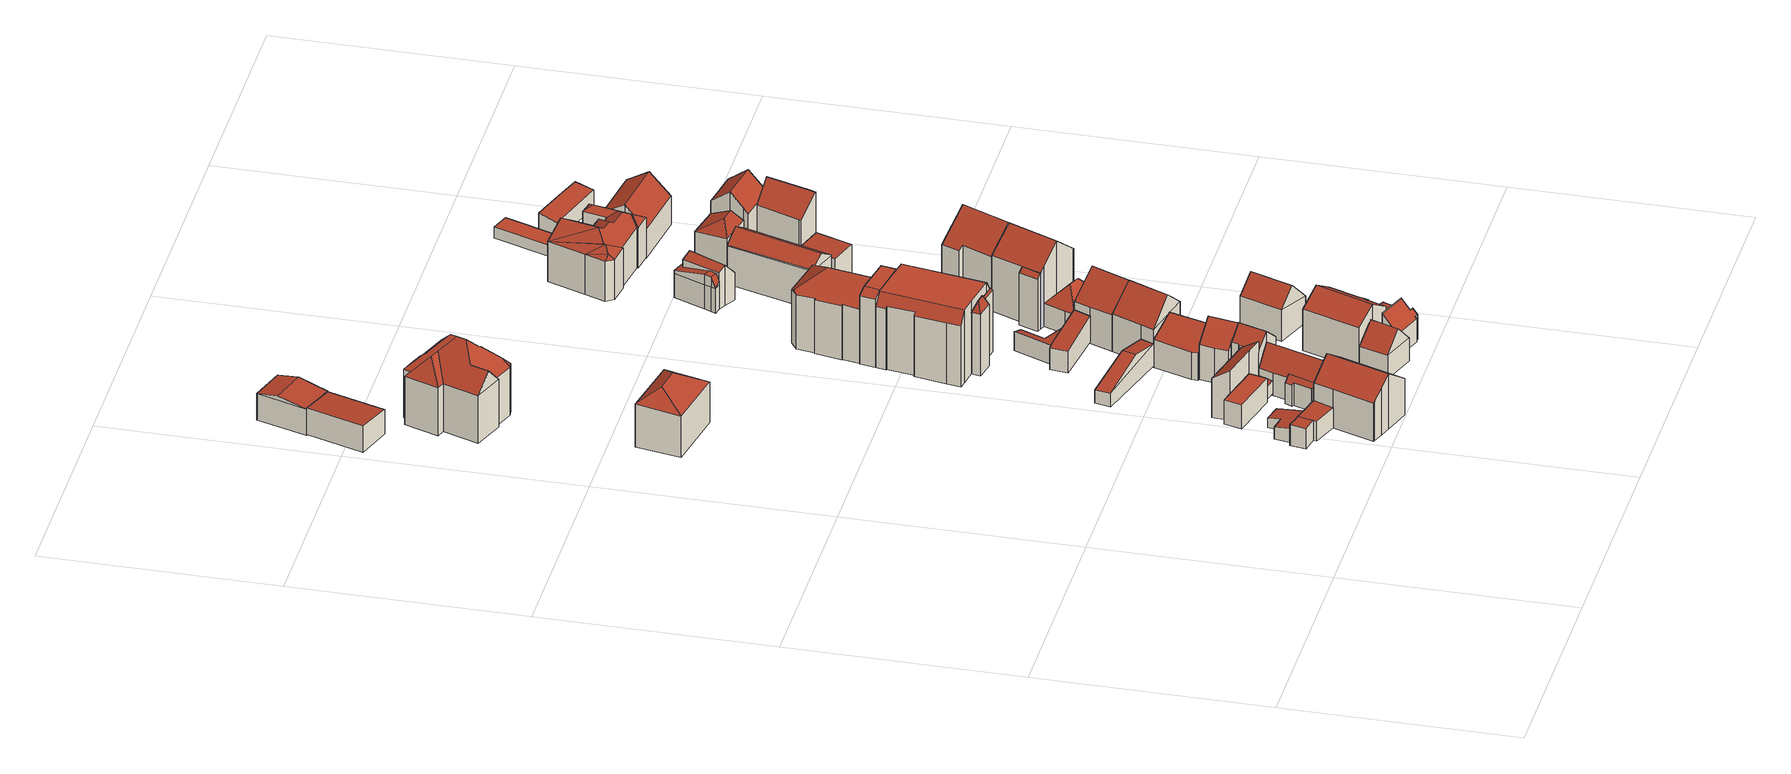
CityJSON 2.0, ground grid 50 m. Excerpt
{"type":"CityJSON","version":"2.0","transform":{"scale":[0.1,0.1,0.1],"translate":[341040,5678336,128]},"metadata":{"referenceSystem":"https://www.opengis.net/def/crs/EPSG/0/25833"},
"CityObjects":{
"building1":{"type":"Building","attributes":{"Dachtyp_tdc":"tdcPolyFlatRoof","Gemeindeschluessel":14729160,"Dachneigung":9.84,"QualitaetDacherkennung":69,"Geometrietyp2DReferenz":"3000","function":"31001_9998","roofType":"2100","measuredHeight":3.35},"geometry":[{"type":"MultiSurface","lod":"2","boundaries":[[[0,1,2,3]],[[1,4,5,2]],[[4,6,7,5]],[[6,8,9,7]],[[8,10,11,9]],[[10,12,13,11]],[[12,14,15,13]],[[14,0,3,15]],[[14,12,10,8,6,4,1,0]],[[3,2,5,7,9,11,13,15]]],"semantics":{"surfaces":[{"type":"WallSurface"},{"type":"RoofSurface"},{"type":"GroundSurface"}],"values":[0,0,0,0,0,0,0,0,1,2]}}]},
"building2":{"type":"Building","attributes":{"Gemeindeschluessel":14729160,"Geometrietyp2DReferenz":"3000","function":"31001_9998","roofType":"9999"},"children":["building2-1","building2-2","building2-3"]},
"building2-1":{"type":"BuildingPart","attributes":{"Dachtyp_tdc":"tdcPolyFlatRoof","Dachneigung":3.28,"QualitaetDacherkennung":65,"Geometrietyp2DReferenz":"3000","roofType":"2100","measuredHeight":4.78},"parents":["building2"],"geometry":[{"type":"MultiSurface","lod":"2","boundaries":[[[16,17,18,19]],[[17,20,21,18]],[[22,23,24,25]],[[22,16,19,23]],[[22,25,20,17,16]],[[19,18,21,24,23]],[[25,24,21,20]]],"semantics":{"surfaces":[{"type":"WallSurface"},{"type":"RoofSurface"},{"type":"GroundSurface"},{"type":"ClosureSurface"}],"values":[0,0,0,0,1,2,3]}}]},
"building2-2":{"type":"BuildingPart","attributes":{"Dachtyp_tdc":"tdcPolyFlatRoof","Dachneigung":3.16,"QualitaetDacherkennung":67,"Geometrietyp2DReferenz":"3000","roofType":"2100","measuredHeight":4.77},"parents":["building2"],"geometry":[{"type":"MultiSurface","lod":"2","boundaries":[[[20,26,27,21]],[[26,28,29,27]],[[28,30,31,29]],[[30,32,33,31]],[[34,35,36,37]],[[35,25,24,36]],[[35,34,32,30,28,26,20,25]],[[24,21,27,29,31,33,37,36]],[[21,24,25,20]],[[34,37,33,32]]],"semantics":{"surfaces":[{"type":"WallSurface"},{"type":"RoofSurface"},{"type":"GroundSurface"},{"type":"ClosureSurface"}],"values":[0,0,0,0,0,0,1,2,3,3]}}]},
"building2-3":{"type":"BuildingPart","attributes":{"Dachtyp_tdc":"tdcGableRoof","Dachneigung":34.68,"QualitaetDacherkennung":69,"Geometrietyp2DReferenz":"3000","roofType":"3100","measuredHeight":12.61},"parents":["building2"],"geometry":[{"type":"MultiSurface","lod":"2","boundaries":[[[38,39,34,37,40]],[[41,42,43,33,32]],[[42,44,45,43]],[[44,46,47,45]],[[46,48,49,47]],[[48,50,51,49]],[[50,52,53,51]],[[52,54,55,53]],[[54,38,40,55]],[[50,48,46,44]],[[44,42,41,39,38,54,52,50]],[[40,37,33,43,45,47,49,51,53,55]],[[32,34,39,41]],[[32,33,37,34]]],"semantics":{"surfaces":[{"type":"WallSurface"},{"type":"RoofSurface"},{"type":"GroundSurface"},{"type":"ClosureSurface"}],"values":[0,0,0,0,0,0,0,0,0,1,1,2,0,3]}}]},
"building3":{"type":"Building","attributes":{"Dachtyp_tdc":"tdcHipRoof","Gemeindeschluessel":14729160,"Dachneigung":29.87,"QualitaetDacherkennung":53,"Geometrietyp2DReferenz":"3000","function":"31001_9998","roofType":"3200","measuredHeight":12.77},"geometry":[{"type":"MultiSurface","lod":"2","boundaries":[[[56,57,58,59]],[[57,60,61,58]],[[60,62,63,61]],[[62,56,59,63]],[[60,57,64]],[[56,62,65]],[[57,56,65,64]],[[62,60,64,65]],[[59,58,61,63]]],"semantics":{"surfaces":[{"type":"WallSurface"},{"type":"RoofSurface"},{"type":"GroundSurface"}],"values":[0,0,0,0,1,1,1,1,2]}}]},
"building4":{"type":"Building","attributes":{"Dachtyp_tdc":"tdcPolyFlatRoof","Gemeindeschluessel":14729160,"Dachneigung":0,"QualitaetDacherkennung":52,"Geometrietyp2DReferenz":"3000","function":"31001_9998","roofType":"1000","measuredHeight":5.51},"geometry":[{"type":"MultiSurface","lod":"2","boundaries":[[[66,67,68,69]],[[67,70,71,68]],[[70,72,73,71]],[[72,74,75,73]],[[74,76,77,75]],[[76,66,69,77]],[[76,74,72,70,67,66]],[[69,68,71,73,75,77]]],"semantics":{"surfaces":[{"type":"WallSurface"},{"type":"RoofSurface"},{"type":"GroundSurface"}],"values":[0,0,0,0,0,0,1,2]}}]},
"building5":{"type":"Building","attributes":{"Dachtyp_tdc":"tdcPolyFlatRoof","Gemeindeschluessel":14729160,"Dachneigung":3.43,"QualitaetDacherkennung":80,"Geometrietyp2DReferenz":"3000","function":"31001_2000","roofType":"2100","measuredHeight":6.07},"geometry":[{"type":"MultiSurface","lod":"2","boundaries":[[[78,79,80,81]],[[79,82,83,80]],[[82,84,85,83]],[[84,78,81,85]],[[84,82,79,78]],[[81,80,83,85]]],"semantics":{"surfaces":[{"type":"WallSurface"},{"type":"RoofSurface"},{"type":"GroundSurface"}],"values":[0,0,0,0,1,2]}}]},
"building6":{"type":"Building","attributes":{"Dachtyp_tdc":"tdcPolyFlatRoof","Gemeindeschluessel":14729160,"Dachneigung":3.98,"QualitaetDacherkennung":46,"Geometrietyp2DReferenz":"3000","function":"31001_9998","roofType":"2100","measuredHeight":3.13},"geometry":[{"type":"MultiSurface","lod":"2","boundaries":[[[86,87,88,89]],[[87,90,91,88]],[[90,92,93,91]],[[92,86,89,93]],[[92,90,87,86]],[[89,88,91,93]]],"semantics":{"surfaces":[{"type":"WallSurface"},{"type":"RoofSurface"},{"type":"GroundSurface"}],"values":[0,0,0,0,1,2]}}]},
"building7":{"type":"Building","attributes":{"Gemeindeschluessel":14729160,"Geometrietyp2DReferenz":"3000","function":"31001_9998","roofType":"9999"},"children":["building7-1","building7-2"]},
"building7-1":{"type":"BuildingPart","attributes":{"Dachtyp_tdc":"tdcGableRoof","Dachneigung":49.35,"QualitaetDacherkennung":65,"Geometrietyp2DReferenz":"3000","roofType":"3100","measuredHeight":9.43},"parents":["building7"],"geometry":[{"type":"MultiSurface","lod":"2","boundaries":[[[94,95,96,97]],[[95,98,99,96]],[[98,100,101,99]],[[100,102,103,101]],[[102,104,105,103]],[[104,106,107,105]],[[106,108,109,107]],[[110,94,97,111]],[[106,104,102,100,98]],[[98,95,94,110,108,106]],[[97,96,99,101,103,105,107,109,111]],[[111,109,108,110]]],"semantics":{"surfaces":[{"type":"WallSurface"},{"type":"RoofSurface"},{"type":"GroundSurface"},{"type":"ClosureSurface"}],"values":[0,0,0,0,0,0,0,0,1,1,2,3]}}]},
"building7-2":{"type":"BuildingPart","attributes":{"Dachtyp_tdc":"tdcPolyFlatRoof","Dachneigung":43.38,"QualitaetDacherkennung":57,"Geometrietyp2DReferenz":"3000","roofType":"2100","measuredHeight":6.06},"parents":["building7"],"geometry":[{"type":"MultiSurface","lod":"2","boundaries":[[[112,113,114,115]],[[113,116,117,114]],[[116,118,119,117]],[[118,120,121,119]],[[120,122,123,121]],[[122,124,110,111,123]],[[125,112,115,109,108]],[[125,124,122,120,118,116,113,112]],[[115,114,117,119,121,123,111,109]],[[108,110,124,125]],[[108,109,111,110]]],"semantics":{"surfaces":[{"type":"WallSurface"},{"type":"RoofSurface"},{"type":"GroundSurface"},{"type":"ClosureSurface"}],"values":[0,0,0,0,0,0,0,1,2,0,3]}}]},
"building8":{"type":"Building","attributes":{"Gemeindeschluessel":14729160,"Geometrietyp2DReferenz":"3000","function":"31001_9998","roofType":"9999"},"children":["building8-1","building8-2"]},
"building8-1":{"type":"BuildingPart","attributes":{"Dachtyp_tdc":"tdcGableRoof","Dachneigung":40.85,"QualitaetDacherkennung":68,"Geometrietyp2DReferenz":"3000","roofType":"3100","measuredHeight":11.82},"parents":["building8"],"geometry":[{"type":"MultiSurface","lod":"2","boundaries":[[[126,127,128,129]],[[127,130,131,128]],[[130,132,133,131]],[[132,134,135,133]],[[134,136,101,135]],[[136,137,99,101]],[[137,138,96,99]],[[139,126,129,140,141]],[[137,136,134,132]],[[132,130,127,126,139,142,138,137]],[[129,128,131,133,135,101,99,96,140]],[[141,142,139]],[[140,96,138,142,141]]],"semantics":{"surfaces":[{"type":"WallSurface"},{"type":"RoofSurface"},{"type":"GroundSurface"},{"type":"ClosureSurface"}],"values":[0,0,0,0,0,0,0,0,1,1,2,0,3]}}]},
"building8-2":{"type":"BuildingPart","attributes":{"Dachtyp_tdc":"tdcPolyFlatRoof","Dachneigung":33.11,"QualitaetDacherkennung":59,"Geometrietyp2DReferenz":"3000","roofType":"2100","measuredHeight":11.36},"parents":["building8"],"geometry":[{"type":"MultiSurface","lod":"2","boundaries":[[[143,144,145,146]],[[144,141,140,145]],[[147,148,149,96,138]],[[148,150,151,149]],[[150,143,146,151]],[[150,148,147,142,141,144,143]],[[146,145,140,96,149,151]],[[138,142,147]],[[96,140,141,142,138]]],"semantics":{"surfaces":[{"type":"WallSurface"},{"type":"RoofSurface"},{"type":"GroundSurface"},{"type":"ClosureSurface"}],"values":[0,0,0,0,0,1,2,0,3]}}]},
"building9":{"type":"Building","attributes":{"Dachtyp_tdc":"tdcFreeFormRoof","Gemeindeschluessel":14729160,"Dachneigung":46.36,"QualitaetDacherkennung":35,"Geometrietyp2DReferenz":"3000","function":"31001_9998","roofType":"5000","measuredHeight":18.11},"geometry":[{"type":"MultiSurface","lod":"2","boundaries":[[[152,153,154,155]],[[153,156,157,154]],[[156,158,159,157]],[[158,160,161,159]],[[160,162,163,161]],[[162,164,165,163]],[[164,166,167,165]],[[166,168,169,167]],[[168,170,171,169]],[[170,172,173,171]],[[172,174,175,173]],[[174,176,177,175]],[[176,178,179,177]],[[178,180,181,179]],[[180,182,183,181]],[[182,184,185,183]],[[184,186,187,185]],[[186,152,155,187]],[[188,189,186,184]],[[190,191,192,193,188,184,182]],[[190,182,180]],[[194,191,190,180,178]],[[195,194,178,176]],[[195,176,174]],[[192,191,194,195,174,172]],[[196,197,198,193,192,172,170]],[[199,196,170,168]],[[200,199,168,166]],[[164,200,166]],[[200,164,162]],[[197,196,199,200,162,160]],[[201,202,198,197,160,158]],[[201,158,156]],[[202,201,156,153]],[[189,188,193,198,202,153,152]],[[189,152,186]],[[155,154,157,159,161,163,165,167,169,171,173,175,177,179,181,183,185,187]]],"semantics":{"surfaces":[{"type":"WallSurface"},{"type":"RoofSurface"},{"type":"GroundSurface"}],"values":[0,0,0,0,0,0,0,0,0,0,0,0,0,0,0,0,0,0,1,1,1,1,1,1,1,1,1,1,1,1,1,1,1,1,1,0,2]}}]},
"building10":{"type":"Building","attributes":{"Dachtyp_tdc":"tdcGableRoof","Gemeindeschluessel":14729160,"Dachneigung":10.03,"QualitaetDacherkennung":59,"Geometrietyp2DReferenz":"3000","function":"31001_2000","roofType":"3100","measuredHeight":7.08},"geometry":[{"type":"MultiSurface","lod":"2","boundaries":[[[203,204,205,206]],[[204,207,208,205]],[[207,209,210,208]],[[209,203,206,210]],[[207,204,211]],[[203,209,212]],[[204,203,212,211]],[[209,207,211,212]],[[206,205,208,210]]],"semantics":{"surfaces":[{"type":"WallSurface"},{"type":"RoofSurface"},{"type":"GroundSurface"}],"values":[0,0,0,0,0,0,1,1,2]}}]},
"building11":{"type":"Building","attributes":{"Dachtyp_tdc":"tdcGableRoof","Gemeindeschluessel":14729160,"Dachneigung":17.21,"QualitaetDacherkennung":15,"Geometrietyp2DReferenz":"3000","function":"31001_9998","roofType":"3100","measuredHeight":6.39},"geometry":[{"type":"MultiSurface","lod":"2","boundaries":[[[213,214,215,216]],[[214,217,218,215]],[[217,219,220,218]],[[219,213,216,220]],[[217,214,221]],[[213,219,222]],[[214,213,222,221]],[[219,217,221,222]],[[216,215,218,220]]],"semantics":{"surfaces":[{"type":"WallSurface"},{"type":"RoofSurface"},{"type":"GroundSurface"}],"values":[0,0,0,0,0,0,1,1,2]}}]},
"building12":{"type":"Building","attributes":{"Dachtyp_tdc":"tdcFreeFormRoof","Gemeindeschluessel":14729160,"Dachneigung":38.53,"QualitaetDacherkennung":52,"Geometrietyp2DReferenz":"3000","function":"31001_9998","roofType":"5000","measuredHeight":11.86},"geometry":[{"type":"MultiSurface","lod":"2","boundaries":[[[223,224,225,226]],[[224,227,228,225]],[[227,229,230,228]],[[229,231,232,230]],[[231,233,234,232]],[[233,235,236,234]],[[235,237,238,236]],[[237,223,226,238]],[[237,235,239,240,227,224,223]],[[233,231,229,240,239]],[[229,227,240]],[[235,233,239]],[[226,225,228,230,232,234,236,238]]],"semantics":{"surfaces":[{"type":"WallSurface"},{"type":"RoofSurface"},{"type":"GroundSurface"}],"values":[0,0,0,0,0,0,0,0,1,1,0,0,2]}}]},
"building13":{"type":"Building","attributes":{"Gemeindeschluessel":14729160,"Geometrietyp2DReferenz":"3000","function":"31001_9998","roofType":"9999"},"children":["building13-1","building13-2"]},
"building13-1":{"type":"BuildingPart","attributes":{"Dachtyp_tdc":"tdcPolyFlatRoof","Dachneigung":44.89,"QualitaetDacherkennung":72,"Geometrietyp2DReferenz":"3000","roofType":"2100","measuredHeight":8.89},"parents":["building13"],"geometry":[{"type":"MultiSurface","lod":"2","boundaries":[[[241,242,243,244,245]],[[242,246,247,243]],[[246,248,249,247]],[[248,250,251,249]],[[250,252,253,251]],[[252,254,255,253]],[[254,256,257,255]],[[254,252,250,248,246,242,241,258,256]],[[257,244,243,247,249,251,253,255]],[[245,258,241]],[[244,257,256,258,245]]],"semantics":{"surfaces":[{"type":"WallSurface"},{"type":"RoofSurface"},{"type":"GroundSurface"},{"type":"ClosureSurface"}],"values":[0,0,0,0,0,0,0,1,2,0,3]}}]},
"building13-2":{"type":"BuildingPart","attributes":{"Dachtyp_tdc":"tdcGableRoof","Dachneigung":45.25,"QualitaetDacherkennung":59,"Geometrietyp2DReferenz":"3000","roofType":"3100","measuredHeight":9.38},"parents":["building13"],"geometry":[{"type":"MultiSurface","lod":"2","boundaries":[[[259,260,261,262]],[[260,245,244,261]],[[263,259,262,264]],[[245,260,265]],[[259,263,266]],[[260,259,266,265]],[[263,258,245,265,266]],[[262,261,244,257,264]],[[264,257,256,258,263]],[[257,244,245,258,256]]],"semantics":{"surfaces":[{"type":"WallSurface"},{"type":"RoofSurface"},{"type":"GroundSurface"},{"type":"ClosureSurface"}],"values":[0,0,0,0,0,1,1,2,0,3]}}]},
"building14":{"type":"Building","attributes":{"Dachtyp_tdc":"tdcFreeFormRoof","Gemeindeschluessel":14729160,"Dachneigung":25.92,"QualitaetDacherkennung":57,"Geometrietyp2DReferenz":"3000","function":"31001_9998","roofType":"5000","measuredHeight":9.44},"geometry":[{"type":"MultiSurface","lod":"2","boundaries":[[[267,268,230,269]],[[268,270,228,230]],[[270,271,272,228]],[[271,273,274,272]],[[273,275,276,274]],[[275,267,269,276]],[[268,267,277,278]],[[270,278,277,275,273,271]],[[270,268,278]],[[267,275,277]],[[269,230,228,272,274,276]]],"semantics":{"surfaces":[{"type":"WallSurface"},{"type":"RoofSurface"},{"type":"GroundSurface"}],"values":[0,0,0,0,0,0,1,1,0,0,2]}}]},
"building15":{"type":"Building","attributes":{"Gemeindeschluessel":14729160,"Geometrietyp2DReferenz":"3000","function":"31001_9998","roofType":"9999"},"children":["building15-1","building15-2","building15-3"]},
"building15-1":{"type":"BuildingPart","attributes":{"Dachtyp_tdc":"tdcCutGableRoof","Dachneigung":0.036,"QualitaetDacherkennung":73,"Geometrietyp2DReferenz":"3000","roofType":"9999","measuredHeight":16.68},"parents":["building15"],"geometry":[{"type":"MultiSurface","lod":"2","boundaries":[[[279,280,281,282]],[[280,283,284,281]],[[283,285,286,284]],[[287,288,289,290,291]],[[288,292,293,289]],[[292,294,295,296,293]],[[297,298,299,300,301]],[[298,302,303,299]],[[304,294,292,288]],[[305,306,285,283,280,279,307,308,302,298]],[[288,287,309,310,311,305,298,297,304]],[[303,312,313,282,281,284,286,314,315,316,290,289,293,296,317,300,299]],[[302,308,312,303]],[[308,307,313,312]],[[307,279,282,313]],[[318,306,305]],[[314,286,285,306,318]],[[311,318,305]],[[291,309,287]],[[290,316,309,291]],[[316,315,310,309]],[[315,314,318,311,310]],[[319,295,294,304]],[[317,296,295,319]],[[297,301,319,304]],[[317,319,301,300]]],"semantics":{"surfaces":[{"type":"WallSurface"},{"type":"RoofSurface"},{"type":"GroundSurface"},{"type":"ClosureSurface"}],"values":[0,0,0,0,0,0,0,0,1,1,1,2,0,0,0,0,3,0,0,3,3,3,0,3,0,3]}}]},
"building15-2":{"type":"BuildingPart","attributes":{"Dachtyp_tdc":"tdcCutGableRoof","Dachneigung":0.313,"QualitaetDacherkennung":66,"Geometrietyp2DReferenz":"3000","roofType":"9999","measuredHeight":16.79},"parents":["building15"],"geometry":[{"type":"MultiSurface","lod":"2","boundaries":[[[320,321,322,323]],[[321,291,290,322]],[[324,325,326,286,285]],[[325,327,328,326]],[[327,329,330,328]],[[329,331,332,330]],[[331,320,323,332]],[[333,309,291,321,320,331]],[[329,327,325,324,306,318,311,310]],[[331,329,310,333]],[[323,322,290,316,315,314,286,326,328,330,332]],[[316,290,291,309]],[[310,309,333]],[[310,315,316,309]],[[324,285,306]],[[285,286,314,318,306]],[[315,310,311,318,314]]],"semantics":{"surfaces":[{"type":"WallSurface"},{"type":"RoofSurface"},{"type":"GroundSurface"},{"type":"ClosureSurface"}],"values":[0,0,0,0,0,0,0,1,1,1,2,3,0,3,0,3,3]}}]},
"building15-3":{"type":"BuildingPart","attributes":{"Dachtyp_tdc":"tdcFreeFormRoof","Dachneigung":67.08,"QualitaetDacherkennung":10,"Geometrietyp2DReferenz":"3000","roofType":"5000","measuredHeight":16.59},"parents":["building15"],"geometry":[{"type":"MultiSurface","lod":"2","boundaries":[[[334,335,336,337]],[[335,301,300,336]],[[295,338,339,296]],[[338,340,341,339]],[[340,334,337,341]],[[342,343,340,338]],[[342,338,295]],[[344,345,343,342,295,319,301]],[[344,301,335]],[[345,344,335,334]],[[343,345,334,340]],[[337,336,300,317,296,339,341]],[[296,317,319,295]],[[317,300,301,319]]],"semantics":{"surfaces":[{"type":"WallSurface"},{"type":"RoofSurface"},{"type":"GroundSurface"},{"type":"ClosureSurface"}],"values":[0,0,0,0,0,1,1,1,1,1,1,2,3,3]}}]},
"building16":{"type":"Building","attributes":{"Gemeindeschluessel":14729160,"Geometrietyp2DReferenz":"3000","function":"31001_9998","roofType":"9999"},"children":["building16-1","building16-2"]},
"building16-1":{"type":"BuildingPart","attributes":{"Dachtyp_tdc":"tdcGableRoof","Dachneigung":31.41,"QualitaetDacherkennung":76,"Geometrietyp2DReferenz":"3000","roofType":"3100","measuredHeight":12.59},"parents":["building16"],"geometry":[{"type":"MultiSurface","lod":"2","boundaries":[[[346,347,348,349]],[[347,350,351,348]],[[350,352,353,354,351]],[[355,356,357,358,359]],[[356,360,361,357]],[[360,362,363,361]],[[362,364,365,363]],[[364,366,367,365]],[[366,368,369,367]],[[368,346,349,369]],[[364,362,360,356]],[[356,355,352,350,347,346,368,366,364]],[[349,348,351,354,358,357,361,363,365,367,369]],[[359,353,352,355]],[[359,358,354,353]]],"semantics":{"surfaces":[{"type":"WallSurface"},{"type":"RoofSurface"},{"type":"GroundSurface"},{"type":"ClosureSurface"}],"values":[0,0,0,0,0,0,0,0,0,0,1,1,2,0,3]}}]},
"building16-2":{"type":"BuildingPart","attributes":{"Dachtyp_tdc":"tdcPolyFlatRoof","Dachneigung":9.68,"QualitaetDacherkennung":48,"Geometrietyp2DReferenz":"3000","roofType":"2100","measuredHeight":7.05},"parents":["building16"],"geometry":[{"type":"MultiSurface","lod":"2","boundaries":[[[353,370,371,354]],[[370,372,373,371]],[[372,374,375,373]],[[374,376,377,375]],[[376,378,379,377]],[[378,380,381,379]],[[380,359,358,381]],[[359,380,378,376,374,372,370,353]],[[354,371,373,375,377,379,381,358]],[[354,358,359,353]]],"semantics":{"surfaces":[{"type":"WallSurface"},{"type":"RoofSurface"},{"type":"GroundSurface"},{"type":"ClosureSurface"}],"values":[0,0,0,0,0,0,0,1,2,3]}}]},
"building17":{"type":"Building","attributes":{"Dachtyp_tdc":"tdcPolyFlatRoof","Gemeindeschluessel":14729160,"Dachneigung":4.26,"QualitaetDacherkennung":42,"Geometrietyp2DReferenz":"3000","function":"31001_9998","roofType":"2100","measuredHeight":5.96},"geometry":[{"type":"MultiSurface","lod":"2","boundaries":[[[382,383,384,385]],[[383,386,387,384]],[[386,388,389,387]],[[388,390,391,389]],[[390,392,393,391]],[[392,382,385,393]],[[392,390,388,386,383,382]],[[385,384,387,389,391,393]]],"semantics":{"surfaces":[{"type":"WallSurface"},{"type":"RoofSurface"},{"type":"GroundSurface"}],"values":[0,0,0,0,0,0,1,2]}}]},
"building18":{"type":"Building","attributes":{"Dachtyp_tdc":"tdcFreeFormRoof","Gemeindeschluessel":14729160,"Dachneigung":42.59,"QualitaetDacherkennung":76,"Geometrietyp2DReferenz":"3000","function":"31001_9998","roofType":"5000","measuredHeight":13.76},"geometry":[{"type":"MultiSurface","lod":"2","boundaries":[[[394,395,396,397]],[[395,398,399,396]],[[398,400,401,399]],[[400,402,403,401]],[[402,404,405,403]],[[404,394,397,405]],[[406,407,398,395,394]],[[402,400,407,406,404]],[[400,398,407]],[[394,404,406]],[[397,396,399,401,403,405]]],"semantics":{"surfaces":[{"type":"WallSurface"},{"type":"RoofSurface"},{"type":"GroundSurface"}],"values":[0,0,0,0,0,0,1,1,0,0,2]}}]},
"building19":{"type":"Building","attributes":{"Dachtyp_tdc":"tdcPolyFlatRoof","Gemeindeschluessel":14729160,"Dachneigung":17.48,"QualitaetDacherkennung":48,"Geometrietyp2DReferenz":"3000","function":"31001_9998","roofType":"2100","measuredHeight":4.39},"geometry":[{"type":"MultiSurface","lod":"2","boundaries":[[[408,409,410,411]],[[409,412,413,410]],[[412,414,415,413]],[[414,416,417,415]],[[416,418,419,417]],[[418,420,421,419]],[[420,422,423,421]],[[422,424,425,423]],[[424,426,427,425]],[[426,408,411,427]],[[426,424,422,420,418,416,414,412,409,408]],[[411,410,413,415,417,419,421,423,425,427]]],"semantics":{"surfaces":[{"type":"WallSurface"},{"type":"RoofSurface"},{"type":"GroundSurface"}],"values":[0,0,0,0,0,0,0,0,0,0,1,2]}}]},
"building20":{"type":"Building","attributes":{"Dachtyp_tdc":"tdcFreeFormRoof","Gemeindeschluessel":14729160,"Dachneigung":33.17,"QualitaetDacherkennung":58,"Geometrietyp2DReferenz":"3000","function":"31001_9998","roofType":"5000","measuredHeight":16.48},"geometry":[{"type":"MultiSurface","lod":"2","boundaries":[[[428,429,430,431]],[[429,432,433,430]],[[432,434,435,433]],[[434,436,437,435]],[[436,438,439,437]],[[438,440,441,439]],[[440,442,323,441]],[[442,443,328,323]],[[443,428,431,328]],[[444,440,438,445]],[[446,444,445,436,434,432,429,428,443]],[[442,440,444,446]],[[443,442,446]],[[438,436,445]],[[431,430,433,435,437,439,441,323,328]]],"semantics":{"surfaces":[{"type":"WallSurface"},{"type":"RoofSurface"},{"type":"GroundSurface"}],"values":[0,0,0,0,0,0,0,0,0,1,1,1,0,0,2]}}]},
"building21":{"type":"Building","attributes":{"Dachtyp_tdc":"tdcFreeFormRoof","Gemeindeschluessel":14729160,"Dachneigung":42.75,"QualitaetDacherkennung":80,"Geometrietyp2DReferenz":"3000","function":"31001_9998","roofType":"5000","measuredHeight":13.63},"geometry":[{"type":"MultiSurface","lod":"2","boundaries":[[[447,448,449,399]],[[448,450,451,449]],[[450,452,453,451]],[[452,454,455,453]],[[454,456,457,455]],[[456,458,401,457]],[[458,447,399,401]],[[459,460,452,450,448,447]],[[458,456,454,460,459]],[[454,452,460]],[[447,458,459]],[[399,449,451,453,455,457,401]]],"semantics":{"surfaces":[{"type":"WallSurface"},{"type":"RoofSurface"},{"type":"GroundSurface"}],"values":[0,0,0,0,0,0,0,1,1,0,0,2]}}]},
"building22":{"type":"Building","attributes":{"Dachtyp_tdc":"tdcGableRoof","Gemeindeschluessel":14729160,"Dachneigung":45.12,"QualitaetDacherkennung":79,"Geometrietyp2DReferenz":"3000","function":"31001_9998","roofType":"3100","measuredHeight":10.88},"geometry":[{"type":"MultiSurface","lod":"2","boundaries":[[[461,462,463,464]],[[462,465,466,463]],[[465,467,468,466]],[[467,461,464,468]],[[465,462,469]],[[461,467,470]],[[462,461,470,469]],[[467,465,469,470]],[[464,463,466,468]]],"semantics":{"surfaces":[{"type":"WallSurface"},{"type":"RoofSurface"},{"type":"GroundSurface"}],"values":[0,0,0,0,0,0,1,1,2]}}]},
"building23":{"type":"Building","attributes":{"Dachtyp_tdc":"tdcFreeFormRoof","Gemeindeschluessel":14729160,"Dachneigung":46.33,"QualitaetDacherkennung":21,"Geometrietyp2DReferenz":"3000","function":"31001_9998","roofType":"5000","measuredHeight":9.07},"geometry":[{"type":"MultiSurface","lod":"2","boundaries":[[[471,472,455,473]],[[472,474,453,455]],[[474,475,476,453]],[[475,477,478,476]],[[477,471,473,478]],[[479,472,471]],[[480,479,471,477]],[[477,475,474,480]],[[479,480,474,472]],[[473,455,453,476,478]]],"semantics":{"surfaces":[{"type":"WallSurface"},{"type":"RoofSurface"},{"type":"GroundSurface"}],"values":[0,0,0,0,0,1,1,1,1,2]}}]},
"building24":{"type":"Building","attributes":{"Gemeindeschluessel":14729160,"Geometrietyp2DReferenz":"3000","function":"31001_9998","roofType":"9999"},"children":["building24-1","building24-2"]},
"building24-1":{"type":"BuildingPart","attributes":{"Dachtyp_tdc":"tdcGableRoof","Dachneigung":38.71,"QualitaetDacherkennung":72,"Geometrietyp2DReferenz":"3000","roofType":"3100","measuredHeight":17.37},"parents":["building24"],"geometry":[{"type":"MultiSurface","lod":"2","boundaries":[[[481,482,483,484]],[[482,485,486,483]],[[485,487,488,486]],[[487,489,490,488]],[[489,491,473,490]],[[491,492,493,473]],[[492,494,478,493]],[[492,491,489,487,485]],[[485,482,481,495,496,494,492]],[[497,484,483,486,488,490,473,493,478]],[[481,484,497,496,495]],[[496,497,478,494]]],"semantics":{"surfaces":[{"type":"WallSurface"},{"type":"RoofSurface"},{"type":"GroundSurface"},{"type":"ClosureSurface"}],"values":[0,0,0,0,0,0,0,1,1,2,3,3]}}]},
"building24-2":{"type":"BuildingPart","attributes":{"Dachtyp_tdc":"tdcPolyFlatRoof","Dachneigung":38.47,"QualitaetDacherkennung":44,"Geometrietyp2DReferenz":"3000","roofType":"2100","measuredHeight":13.91},"parents":["building24"],"geometry":[{"type":"MultiSurface","lod":"2","boundaries":[[[498,499,500,501]],[[499,481,484,500]],[[481,499,498,496,494,496,495]],[[497,478,497,501,500,484]],[[478,497,496,494]],[[498,501,497,496]],[[496,497,484,481,495]]],"semantics":{"surfaces":[{"type":"WallSurface"},{"type":"RoofSurface"},{"type":"GroundSurface"},{"type":"ClosureSurface"}],"values":[0,0,1,2,3,0,3]}}]},
"building25":{"type":"Building","attributes":{"Dachtyp_tdc":"tdcFreeFormRoof","Gemeindeschluessel":14729160,"Dachneigung":13.45,"QualitaetDacherkennung":10,"Geometrietyp2DReferenz":"3000","function":"31001_9998","roofType":"5000","measuredHeight":7.97},"geometry":[{"type":"MultiSurface","lod":"2","boundaries":[[[502,503,504,505]],[[503,506,507,504]],[[506,508,509,507]],[[508,510,511,509]],[[510,512,513,511]],[[512,514,515,513]],[[514,516,517,515]],[[516,502,505,517]],[[518,519,520,521,522,523]],[[524,525,510,526]],[[522,521,525,524]],[[506,523,522,524,526,508]],[[508,526,510]],[[512,525,521,514]],[[510,525,512]],[[503,518,523,506]],[[514,521,520,516]],[[516,520,519,502]],[[502,519,518,503]],[[505,504,507,509,511,513,515,517]]],"semantics":{"surfaces":[{"type":"WallSurface"},{"type":"RoofSurface"},{"type":"GroundSurface"}],"values":[0,0,0,0,0,0,0,0,1,1,1,0,0,0,0,0,0,0,0,2]}}]},
"building26":{"type":"Building","attributes":{"Dachtyp_tdc":"tdcGableRoof","Gemeindeschluessel":14729160,"Dachneigung":46.47,"QualitaetDacherkennung":60,"Geometrietyp2DReferenz":"3000","function":"31001_9998","roofType":"3100","measuredHeight":9.29},"geometry":[{"type":"MultiSurface","lod":"2","boundaries":[[[527,528,529,530]],[[528,531,532,529]],[[531,533,534,532]],[[533,535,536,534]],[[535,537,538,536]],[[537,539,540,538]],[[539,541,542,540]],[[541,527,530,542]],[[537,535,533,531,528,527]],[[527,541,539,537]],[[530,529,532,534,536,538,540,542]]],"semantics":{"surfaces":[{"type":"WallSurface"},{"type":"RoofSurface"},{"type":"GroundSurface"}],"values":[0,0,0,0,0,0,0,0,1,1,2]}}]},
"building27":{"type":"Building","attributes":{"Dachtyp_tdc":"tdcGableRoof","Gemeindeschluessel":14729160,"Dachneigung":39.1,"QualitaetDacherkennung":73,"Geometrietyp2DReferenz":"3000","function":"31001_9998","roofType":"3100","measuredHeight":17.51},"geometry":[{"type":"MultiSurface","lod":"2","boundaries":[[[543,544,545,546]],[[544,547,548,545]],[[547,549,550,548]],[[549,551,552,550]],[[551,553,554,552]],[[553,555,556,554]],[[555,557,558,556]],[[557,559,560,558]],[[559,561,562,560]],[[561,543,546,562]],[[557,555,553,551,549,547,544]],[[544,543,561,559,557]],[[546,545,548,550,552,554,556,558,560,562]]],"semantics":{"surfaces":[{"type":"WallSurface"},{"type":"RoofSurface"},{"type":"GroundSurface"}],"values":[0,0,0,0,0,0,0,0,0,0,1,1,2]}}]},
"building28":{"type":"Building","attributes":{"Dachtyp_tdc":"tdcGableRoof","Gemeindeschluessel":14729160,"Dachneigung":31.83,"QualitaetDacherkennung":60,"Geometrietyp2DReferenz":"3000","function":"31001_9998","roofType":"3100","measuredHeight":11.19},"geometry":[{"type":"MultiSurface","lod":"2","boundaries":[[[563,564,565,566]],[[564,567,568,565]],[[567,569,570,568]],[[569,571,572,570]],[[571,563,566,572]],[[573,574,575,576]],[[577,578,564,576,575]],[[567,578,577,569]],[[564,578,567]],[[569,577,575,574,571]],[[571,574,573,563]],[[563,573,576,564]],[[566,565,568,570,572]]],"semantics":{"surfaces":[{"type":"WallSurface"},{"type":"RoofSurface"},{"type":"GroundSurface"}],"values":[0,0,0,0,0,1,1,0,0,0,0,0,2]}}]},
"building29":{"type":"Building","attributes":{"Dachtyp_tdc":"tdcPolyFlatRoof","Gemeindeschluessel":14729160,"Dachneigung":3.05,"QualitaetDacherkennung":69,"Geometrietyp2DReferenz":"3000","function":"31001_9998","roofType":"2100","measuredHeight":6.48},"geometry":[{"type":"MultiSurface","lod":"2","boundaries":[[[579,580,581,582]],[[580,583,584,581]],[[583,585,586,584]],[[585,587,588,586]],[[587,589,590,588]],[[589,591,592,590]],[[591,579,582,592]],[[591,589,587,585,583,580,579]],[[582,581,584,586,588,590,592]]],"semantics":{"surfaces":[{"type":"WallSurface"},{"type":"RoofSurface"},{"type":"GroundSurface"}],"values":[0,0,0,0,0,0,0,1,2]}}]},
"building30":{"type":"Building","attributes":{"Dachtyp_tdc":"tdcFreeFormRoof","Gemeindeschluessel":14729160,"Dachneigung":33.14,"QualitaetDacherkennung":21,"Geometrietyp2DReferenz":"3000","function":"31001_9998","roofType":"5000","measuredHeight":12.56},"geometry":[{"type":"MultiSurface","lod":"2","boundaries":[[[593,594,595,596]],[[594,597,598,595]],[[597,599,600,598]],[[599,601,602,600]],[[601,603,604,602]],[[603,605,606,604]],[[605,607,608,606]],[[607,609,610,608]],[[609,611,612,610]],[[611,613,614,612]],[[613,615,616,614]],[[615,617,618,616]],[[617,619,620,618]],[[619,621,622,620]],[[621,623,624,622]],[[623,625,626,624]],[[625,593,596,626]],[[627,628,629]],[[630,623,621]],[[630,625,623]],[[627,625,630]],[[629,625,627]],[[625,629,631]],[[630,621,619]],[[627,630,619,617]],[[632,628,627,617,615]],[[633,632,615,613]],[[634,633,613,611]],[[635,636,634,611,609]],[[635,609,607]],[[607,636,635]],[[607,637,636]],[[607,638,637]],[[605,638,607]],[[605,639,638]],[[639,605,603]],[[639,603,601]],[[638,639,601,599]],[[637,638,599,597]],[[629,628,632,633,634,636,637,597,594]],[[631,629,594,593]],[[631,593,625]],[[596,595,598,600,602,604,606,608,610,612,614,616,618,620,622,624,626]]],"semantics":{"surfaces":[{"type":"WallSurface"},{"type":"RoofSurface"},{"type":"GroundSurface"}],"values":[0,0,0,0,0,0,0,0,0,0,0,0,0,0,0,0,0,1,1,1,1,1,1,1,1,1,1,1,1,0,1,1,1,1,1,1,1,1,1,1,1,1,2]}}]},
"building31":{"type":"Building","attributes":{"Dachtyp_tdc":"tdcHipAndGableRoof","Gemeindeschluessel":14729160,"Dachneigung":27.68,"QualitaetDacherkennung":47,"Geometrietyp2DReferenz":"3000","function":"31001_9998","roofType":"5000","measuredHeight":11.65},"geometry":[{"type":"MultiSurface","lod":"2","boundaries":[[[640,641,566,565]],[[641,642,643,566]],[[642,644,645,643]],[[644,640,565,645]],[[642,641,646]],[[640,644,647]],[[641,640,647,646]],[[644,642,646,647]],[[565,566,643,645]]],"semantics":{"surfaces":[{"type":"WallSurface"},{"type":"RoofSurface"},{"type":"GroundSurface"}],"values":[0,0,0,0,1,0,1,1,2]}}]},
"building32":{"type":"Building","attributes":{"Gemeindeschluessel":14729160,"Geometrietyp2DReferenz":"3000","function":"31001_9998","roofType":"9999"},"children":["building32-1","building32-2"]},
"building32-1":{"type":"BuildingPart","attributes":{"Dachtyp_tdc":"tdcGableRoof","Dachneigung":38.82,"QualitaetDacherkennung":58,"Geometrietyp2DReferenz":"3000","roofType":"3100","measuredHeight":15.9},"parents":["building32"],"geometry":[{"type":"MultiSurface","lod":"2","boundaries":[[[648,649,650,651]],[[649,652,653,650]],[[652,654,655,653]],[[654,656,657,655]],[[656,658,659,657]],[[658,660,661,659]],[[662,648,651,663,664]],[[658,656,654,652]],[[652,649,648,662,665,660,658]],[[651,650,653,655,657,659,661,663]],[[662,664,665]],[[664,663,661,660,665]]],"semantics":{"surfaces":[{"type":"WallSurface"},{"type":"RoofSurface"},{"type":"GroundSurface"},{"type":"ClosureSurface"}],"values":[0,0,0,0,0,0,0,1,1,2,0,3]}}]},
"building32-2":{"type":"BuildingPart","attributes":{"Dachtyp_tdc":"tdcPolyFlatRoof","Dachneigung":36.54,"QualitaetDacherkennung":71,"Geometrietyp2DReferenz":"3000","roofType":"2100","measuredHeight":15.9},"parents":["building32"],"geometry":[{"type":"MultiSurface","lod":"2","boundaries":[[[666,667,668,661,660]],[[667,669,588,668]],[[669,670,586,588]],[[670,671,584,586]],[[671,664,663,584]],[[664,671,670,669,667,666,665]],[[661,668,588,586,584,663]],[[660,665,666]],[[661,663,664,665,660]]],"semantics":{"surfaces":[{"type":"WallSurface"},{"type":"RoofSurface"},{"type":"GroundSurface"},{"type":"ClosureSurface"}],"values":[0,0,0,0,0,1,2,0,3]}}]},
"building33":{"type":"Building","attributes":{"Dachtyp_tdc":"tdcPolyFlatRoof","Gemeindeschluessel":14729160,"Dachneigung":0,"QualitaetDacherkennung":83,"Geometrietyp2DReferenz":"3000","function":"31001_9998","roofType":"1000","measuredHeight":2.55},"geometry":[{"type":"MultiSurface","lod":"2","boundaries":[[[672,673,674,675]],[[673,676,677,674]],[[676,678,679,677]],[[678,672,675,679]],[[678,676,673,672]],[[675,674,677,679]]],"semantics":{"surfaces":[{"type":"WallSurface"},{"type":"RoofSurface"},{"type":"GroundSurface"}],"values":[0,0,0,0,1,2]}}]},
"building34":{"type":"Building","attributes":{"Dachtyp_tdc":"tdcGableRoof","Gemeindeschluessel":14729160,"Dachneigung":44.72,"QualitaetDacherkennung":58,"Geometrietyp2DReferenz":"3000","function":"31001_9998","roofType":"3100","measuredHeight":11.15},"geometry":[{"type":"MultiSurface","lod":"2","boundaries":[[[680,681,682,683]],[[681,684,685,682]],[[684,686,687,685]],[[686,688,689,687]],[[688,690,691,689]],[[690,692,693,691]],[[692,680,683,693]],[[688,686,684,681,680]],[[680,692,690,688]],[[683,682,685,687,689,691,693]]],"semantics":{"surfaces":[{"type":"WallSurface"},{"type":"RoofSurface"},{"type":"GroundSurface"}],"values":[0,0,0,0,0,0,0,1,1,2]}}]},
"building35":{"type":"Building","attributes":{"Dachtyp_tdc":"tdcPolyFlatRoof","Gemeindeschluessel":14729160,"Dachneigung":13.23,"QualitaetDacherkennung":25,"Geometrietyp2DReferenz":"3000","function":"31001_9998","roofType":"2100","measuredHeight":5.17},"geometry":[{"type":"MultiSurface","lod":"2","boundaries":[[[694,695,696,697]],[[695,698,699,696]],[[698,700,701,699]],[[700,702,703,701]],[[702,704,705,703]],[[704,694,697,705]],[[704,702,700,698,695,694]],[[697,696,699,701,703,705]]],"semantics":{"surfaces":[{"type":"WallSurface"},{"type":"RoofSurface"},{"type":"GroundSurface"}],"values":[0,0,0,0,0,0,1,2]}}]}
},
"vertices":[
[478,189,52],[456,195,52],[456,195,19],[478,189,19],[463,228,46],[463,228,19],[496,223,46],[496,223,19],[502,251,41],[502,251,19],[540,241,41],[540,241,19],[527,177,52],[527,177,19],[497,185,52],[497,185,19],
[456,195,61],[478,189,61],[478,189,13],[456,195,13],[489,187,61],[489,187,13],[450,161,59],[450,161,13],[484,155,13],[484,155,59],
[497,185,61],[497,185,13],[527,177,61],[527,177,13],[543,173,61],[543,173,13],[554,170,61],[554,170,13],[539,127,59],[483,147,59],[483,147,13],[539,127,13],
[508,38,100],[539,127,101],[508,38,13],[554,170,101],[585,162,123],[585,162,13],[607,156,139],[607,156,13],[664,142,99],[664,142,13],[617,1,98],[617,1,13],[560,20,139],[560,20,13],[535,29,120],[535,29,13],[512,37,103],[512,37,13],
[265,1319,117],[125,1344,117],[125,1344,23],[265,1319,23],[143,1441,122],[143,1441,23],[282,1415,122],[282,1415,23],[173,1395,150],[228,1385,150],
[593,273,74],[485,299,74],[485,299,19],[593,273,19],[495,337,74],[495,337,19],[522,331,74],[522,331,19],[603,311,74],[603,311,19],[595,278,74],[595,278,19],
[84,1932,76],[7,1957,81],[7,1957,20],[84,1932,20],[47,2081,81],[47,2081,20],[124,2056,76],[124,2056,20],
[595,278,46],[603,311,48],[603,311,17],[595,278,17],[642,301,48],[642,301,17],[631,270,46],[631,270,17],
[631,270,64],[642,301,65],[642,301,12],[631,270,12],[674,293,107],[674,293,12],[711,283,63],[711,283,12],[710,283,63],[710,283,12],[664,142,62],[664,142,12],[626,151,107],[626,151,12],[593,160,63],[593,160,12],[620,236,64],[620,236,12],
[585,162,65],[592,182,65],[592,182,12],[585,162,12],[591,183,64],[591,183,12],[605,222,64],[605,222,12],[601,224,60],[601,224,12],[607,240,60],[607,240,12],[620,236,73],[593,160,73],
[658,346,104],[662,361,104],[662,361,12],[658,346,12],[670,359,110],[670,359,12],[694,354,131],[694,354,12],[731,345,98],[731,345,12],[711,283,98],[674,293,131],[642,301,103],[657,345,103],[657,345,12],[657,345,96],[653,334,103],
[525,369,101],[649,340,100],[649,340,12],[525,369,12],[642,301,126],[603,311,126],[603,311,12],[522,331,126],[522,331,12],
[90,1745,130],[118,1822,130],[118,1822,20],[90,1745,20],[100,1828,130],[100,1828,20],[127,1902,130],[127,1902,20],[147,1895,130],[147,1895,20],[152,1910,130],[152,1910,20],[180,1901,130],[180,1901,20],[210,1890,130],[210,1890,20],[210,1888,130],[210,1888,20],[277,1863,130],[277,1863,20],[251,1794,130],[251,1794,20],[257,1792,130],[257,1792,20],[239,1740,130],[239,1740,20],[234,1742,130],[234,1742,20],[223,1711,130],[223,1711,20],[208,1708,130],[208,1708,20],[161,1725,130],[161,1725,20],[159,1720,130],[159,1720,20],[139,1772,168],[125,1732,168],[210,1726,148],[192,1764,180],[190,1765,180],[178,1790,201],[218,1777,158],[222,1775,158],[191,1824,200],[186,1810,200],[185,1810,201],[170,1869,162],[171,1871,162],[147,1853,171],[169,1845,171],
[81,2189,79],[158,2165,79],[158,2165,18],[81,2189,18],[124,2056,77],[124,2056,18],[47,2081,77],[47,2081,18],[144,2119,89],[66,2143,89],
[696,551,64],[683,522,65],[683,522,14],[696,551,14],[514,570,45],[514,570,14],[521,603,45],[521,603,14],[615,542,78],[624,572,78],
[649,363,91],[653,392,91],[653,392,11],[649,363,11],[659,425,91],[659,425,11],[756,410,91],[756,410,11],[733,347,100],[733,347,11],[731,345,101],[731,345,11],[670,359,108],[670,359,11],[662,361,102],[662,361,11],[696,353,129],[707,418,129],
[838,98,102],[901,74,102],[901,74,13],[838,98,13],[838,98,65],[894,55,82],[894,55,13],[902,52,82],[902,52,13],[898,41,71],[898,41,13],[890,44,71],[890,44,13],[889,40,66],[889,40,13],[826,63,65],[826,63,13],[826,64,65],
[742,65,67],[764,127,66],[764,127,13],[742,65,13],[817,39,66],[817,39,13],[802,113,107],[780,52,107],
[780,492,66],[756,410,66],[780,492,11],[659,425,77],[654,426,75],[654,426,11],[656,440,73],[656,440,11],[683,522,75],[683,522,11],[742,504,105],[717,416,105],
[534,968,165],[544,1028,164],[544,1028,19],[534,968,19],[541,1028,160],[541,1028,19],[545,1050,160],[545,1050,19],[663,1029,186],[671,1028,186],[671,1028,19],[663,1029,19],[663,1029,163],[687,1025,162],[687,1025,19],[655,846,163],[655,846,161],[655,846,19],[564,862,186],[531,868,186],[531,868,19],[564,862,19],[564,862,161],[513,871,159],[513,871,19],[640,849,186],[563,1047,186],[561,1047,184],[530,969,159],[518,901,159],[648,1032,186],[567,1046,186],[565,1047,186],[518,901,19],[530,969,19],[563,1047,19],[567,1046,19],[648,1032,19],[640,849,19],[563,1047,185],[640,849,161],
[670,1062,162],[669,1059,163],[669,1059,19],[670,1062,19],[545,1050,176],[551,1084,176],[551,1084,19],[553,1084,177],[553,1084,19],[573,1080,186],[573,1080,19],[654,1065,187],[654,1065,19],[648,1032,187],
[601,835,161],[561,842,161],[561,842,19],[601,835,19],[654,840,161],[654,840,19],[604,849,161],[604,849,19],[652,844,167],[602,853,167],[573,850,185],[593,847,185],
[883,148,103],[879,136,103],[879,136,12],[883,148,12],[868,141,111],[868,141,12],[864,131,111],[864,131,82],[864,131,12],[850,94,111],[809,110,138],[809,110,12],[850,94,12],[850,94,82],[764,127,108],[764,127,12],[808,251,108],[808,251,12],[854,235,138],[854,235,12],[897,219,110],[897,219,12],[872,153,111],[872,153,12],
[888,122,78],[888,122,12],[891,130,78],[891,130,12],[926,117,72],[926,117,12],[922,106,72],[922,106,12],[909,71,72],[909,71,12],[901,74,73],[901,74,12],
[758,700,74],[743,664,73],[743,664,14],[758,700,14],[619,680,64],[619,680,14],[624,718,64],[624,718,14],[643,717,65],[643,717,14],[665,714,67],[665,714,14],
[683,522,97],[696,551,97],[696,551,10],[683,522,10],[723,615,97],[723,615,10],[814,575,109],[814,575,10],[802,546,109],[802,546,10],[780,492,109],[780,492,10],[736,506,148],[773,593,148],
[758,700,22],[665,714,51],[665,714,13],[758,700,13],[643,717,57],[643,717,13],[678,802,57],[678,802,13],[690,798,53],[690,798,13],[702,795,49],[702,795,13],[679,741,49],[679,741,13],[764,728,23],[764,728,13],[767,720,21],[767,720,13],[759,699,21],[759,699,13],
[561,1121,145],[558,1121,143],[558,1121,19],[561,1121,19],[569,1179,143],[569,1179,19],[572,1178,145],[572,1178,19],[577,1218,144],[577,1218,19],[597,1232,143],[597,1232,19],[697,1213,142],[697,1213,19],[670,1062,142],[553,1084,144],[630,1166,183],[587,1225,149],[612,1073,183],
[723,615,94],[743,664,93],[743,664,10],[758,700,93],[758,700,10],[759,699,94],[759,699,10],[850,659,112],[850,659,10],[829,610,111],[829,610,10],[814,575,111],[775,592,146],[811,676,146],
[946,362,73],[913,270,73],[913,270,12],[946,362,12],[833,299,84],[833,299,12],[866,391,84],[866,391,12],[868,286,121],[902,378,121],
[880,730,62],[850,659,62],[880,730,10],[759,699,62],[767,720,62],[767,720,10],[785,767,62],[785,767,10],[830,709,101],[806,719,101],
[790,812,139],[818,880,138],[818,880,10],[790,812,10],[872,858,184],[872,858,10],[929,833,134],[929,833,10],[882,730,136],[882,730,10],[880,730,138],[826,751,184],[826,751,10],[785,767,149],[777,780,139],[773,771,139],[773,771,10],
[763,775,130],[779,816,130],[779,816,10],[763,775,10],
[768,1479,71],[764,1468,71],[764,1468,15],[768,1479,15],[730,1482,71],[730,1482,15],[695,1400,71],[695,1400,15],[678,1404,71],[678,1404,15],[683,1414,71],[683,1414,15],[689,1428,71],[689,1428,15],[717,1496,71],[717,1496,15],[764,1468,79],[768,1479,77],[717,1496,78],[689,1428,95],[704,1422,95],[730,1482,80],[698,1407,95],[683,1414,95],[695,1400,79],
[750,1473,107],[764,1468,92],[764,1468,14],[750,1473,14],[761,1461,91],[761,1461,14],[776,1454,73],[776,1454,14],[737,1379,77],[737,1379,14],[712,1392,107],[712,1392,14],[695,1400,98],[695,1400,14],[730,1482,97],[730,1482,14],
[929,833,135],[873,857,183],[873,857,8],[929,833,8],[818,880,134],[818,880,8],[847,945,134],[847,945,8],[838,950,126],[838,950,8],[855,989,126],[855,989,8],[901,970,166],[901,970,8],[920,962,183],[920,962,8],[971,938,138],[971,938,8],[975,937,134],[975,937,8],
[793,1407,101],[868,1391,101],[868,1391,13],[793,1407,13],[863,1381,101],[863,1381,13],[803,1200,101],[803,1200,13],[737,1222,101],[737,1222,13],[793,1407,103],[737,1222,105],[770,1211,125],[830,1399,125],[803,1200,103],[863,1381,102],
[837,1200,74],[867,1281,74],[867,1281,12],[837,1200,12],[870,1280,74],[870,1280,12],[869,1276,74],[869,1276,12],[918,1258,77],[918,1258,12],[920,1257,77],[920,1257,12],[892,1179,77],[892,1179,12],
[809,1590,107],[809,1593,107],[809,1593,15],[809,1590,15],[730,1604,107],[730,1604,15],[729,1602,107],[729,1602,15],[683,1608,107],[683,1608,15],[673,1625,107],[673,1625,15],[689,1669,107],[689,1669,15],[720,1752,107],[720,1752,15],[807,1721,107],[807,1721,15],[798,1678,107],[798,1678,15],[824,1673,107],[824,1673,15],[822,1661,107],[822,1661,15],[834,1659,107],[834,1659,15],[845,1710,107],[845,1710,15],[875,1704,107],[875,1704,15],[870,1676,107],[870,1676,15],[851,1584,107],[851,1584,15],[846,1640,117],[824,1626,129],[834,1611,121],[857,1692,117],[834,1608,121],[780,1633,130],[775,1640,134],[747,1645,135],[763,1736,137],[740,1655,141],[707,1636,125],[706,1633,125],[687,1622,116],
[868,1391,117],[793,1407,117],[826,1480,104],[826,1480,13],[899,1465,104],[899,1465,13],[848,1426,129],[880,1420,129],
[863,1381,135],[868,1391,144],[868,1391,12],[863,1381,12],[880,1421,171],[880,1421,12],[899,1465,133],[899,1465,12],[985,1450,134],[985,1450,12],[970,1406,171],[970,1406,12],[956,1366,136],[956,1366,12],[906,1374,135],[906,1374,12],[906,1374,132],[910,1373,135],
[956,1366,169],[924,1274,171],[924,1274,12],[918,1258,171],[869,1276,132],[870,1280,132],
[888,1876,44],[846,1758,44],[846,1758,18],[888,1876,18],[807,1772,44],[807,1772,18],[849,1890,44],[849,1890,18],
[860,1629,124],[870,1676,96],[870,1676,12],[860,1629,12],[999,1658,95],[999,1658,12],[998,1648,101],[998,1648,12],[993,1611,124],[993,1611,12],[986,1565,78],[986,1565,12],[851,1584,78],[851,1584,12],
[1015,1765,66],[1009,1726,56],[1009,1726,15],[1015,1765,15],[873,1768,56],[873,1768,15],[885,1808,66],[885,1808,15],[901,1803,66],[901,1803,15],[970,1781,66],[970,1781,15]
]}
